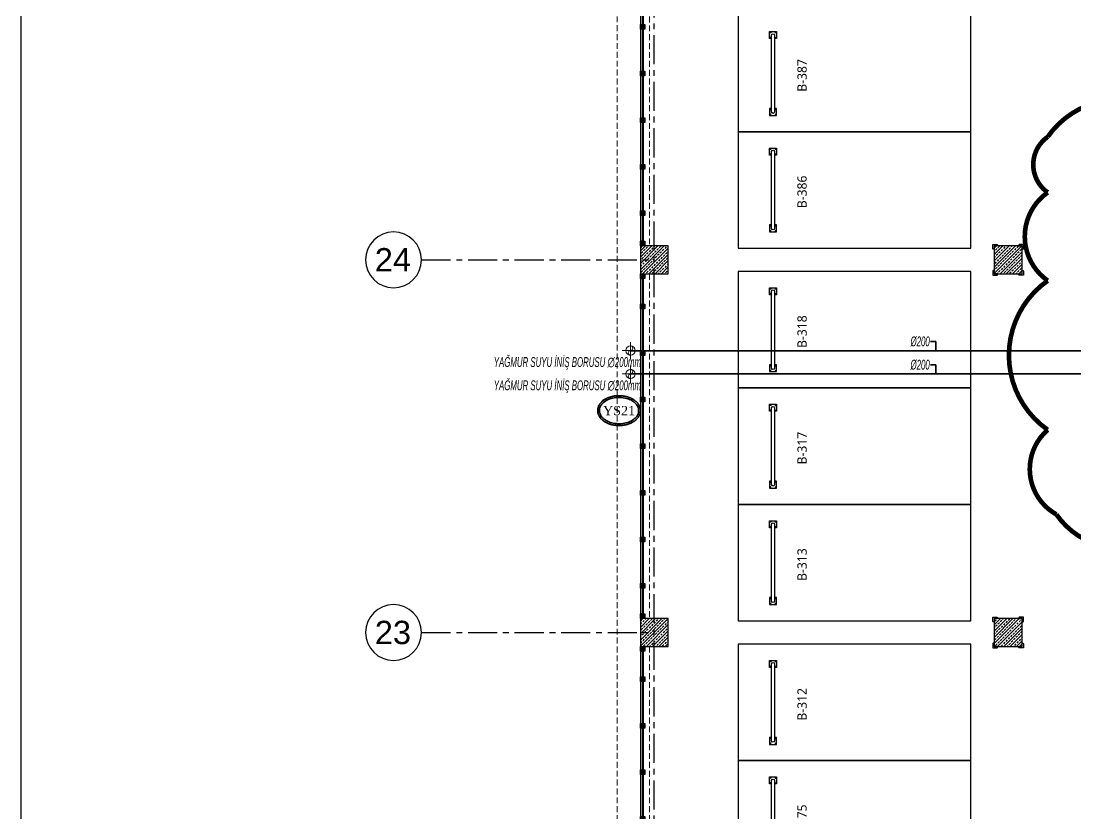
# Model space of a CAD drawing. Header units: millimetres. Extents: x -379292 to 1221486, y 92049 to 447512.
# Drawn here: x 43048 to 65703, y 252726 to 269744 of the extents above; entities that cross this region are included whole.
import ezdxf
from ezdxf.enums import TextEntityAlignment as Align
from ezdxf.lldxf.tags import DXFTag

# ---------------------------------------------------------------- set-up
doc = ezdxf.new("R2010")
doc.units = ezdxf.units.MM
doc.linetypes.add('CENTER', pattern=[2, 1.25, -0.25, 0.25, -0.25])
doc.linetypes.add('HIDDEN', pattern=[9.525, 6.35, -3.175])
for name, color, linetype, lineweight in [('0-KRCN-SHT YAĞMURSUYUBORUSU-100', 3, 'PISSU_LINE50', 35), ('0-KRCN-SHT-KOLADI-YAZIYAĞMURSUYU', 4, 'Continuous', 35), ('0-KRCN-SHT-PİSSU-BORU', 220, 'PISSU_LINE50', 40), ('06_FORMWORK HIDDEN', 252, 'HIDDEN2', 0), ('XREF$0$05_RAIN PIPE', 3, 'Continuous', 9)]:
    doc.layers.add(name, color=color, linetype=linetype, lineweight=lineweight)
for name, color, linetype in [('05_AXIS', 211, 'CENTER'), ('05_AXIS NAME', 7, 'Continuous'), ('05_HANDRAIL', 153, 'Continuous'), ('05_HATCH CONCRETE', 141, 'Continuous'), ('05_HATCH SOLID-2', 253, 'Continuous'), ('05_SYMBOL', 2, 'Continuous'), ('202-A-Y-MahalAd', 141, 'Continuous')]:
    doc.layers.add(name, color=color, linetype=linetype)
doc.styles.add('MUF', font='isocpeur.ttf')
doc.styles.get("Standard").update_dxf_attribs({"font": 'segoeuil.ttf'})
doc.styles.add('YAZI', font='times.ttf')
doc.styles.add('YAZI-5', font='arial.ttf', dxfattribs={"height": 5})
doc.styles.add('ÇAP-2', font='ARIALNBI.TTF')
tags = doc.linetypes.add('HIDDEN2', pattern=[0.1875, 0.125, -0.0625]).pattern_tags.tags
tags[6:7] = [DXFTag(74, 4), DXFTag(75, 0), DXFTag(340, '0'), DXFTag(46, 0.0), DXFTag(50, 0.0), DXFTag(44, 0.0), DXFTag(45, 0.0)]
tags[4:5] = [DXFTag(74, 4), DXFTag(75, 0), DXFTag(340, '0'), DXFTag(46, 0.0), DXFTag(50, 0.0), DXFTag(44, 0.0), DXFTag(45, 0.0)]
doc.linetypes.add('PISSU_LINE50', pattern='A,50,-10,["C",MUF,S=10,R=0,X=1,Y=-5],0', length=60)
pattern_1 = [(225, (905000, -3e-07), (67.351921, -67.351921), []), (225, (904932.65, -3e-07), (67.351921, -67.351921), [47.625, -23.8125])]

# ---------------------------------------------------------------- blocks, each defined once
blk = doc.blocks.new('AWAKS ADI')
at = {"layer": '05_AXIS NAME', "color": 2}
blk.add_circle((0, 0), 6, dxfattribs=at)
at = {"layer": '05_AXIS NAME', "style": 'YAZI-5'}
blk.add_attdef('AKSADI', text='', height=5, dxfattribs=at).set_placement((0, 0), align=Align.MIDDLE_CENTER)
blk = doc.blocks.new('202_Aks')
at = {"layer": '05_AXIS', "ltscale": 500}
for p, q in [((0, -182300), (0, 5000)), ((-5000, -13500), (0, -13500)), ((-5000, -21500), (0, -21500))]:
    blk.add_line(p, q, dxfattribs=at)
at = {"layer": '05_AXIS NAME'}
ref = blk.add_blockref('AWAKS ADI', (-5600, -13500), dxfattribs=dict(at, xscale=-100, yscale=100, zscale=100))
ref.add_attrib('AKSADI', '24', dxfattribs={"height": 500, "style": 'YAZI-5'}).set_placement((-5614, -13498), align=Align.MIDDLE_CENTER)
ref = blk.add_blockref('AWAKS ADI', (-5600, -21500), dxfattribs=dict(at, xscale=-100, yscale=100, zscale=100))
ref.add_attrib('AKSADI', '23', dxfattribs={"height": 500, "style": 'YAZI-5'}).set_placement((-5614, -21498), align=Align.MIDDLE_CENTER)
blk = doc.blocks.new('202_Vida')
at = {"color": 0, "linetype": 'ByBlock', "ltscale": 0.2}
for points in [[(1, 0), (-1, 0)], [(0, 1), (0, -1)]]:
    blk.add_lwpolyline(points, dxfattribs=at)
at = {"color": 0, "linetype": 'ByBlock'}
for radius in [0.42, 0.23, 0.155]:
    blk.add_circle((0, 0), radius, dxfattribs=at)
blk = doc.blocks.new('202_Stoper')
at = {"color": 0, "linetype": 'ByBlock'}
for points in [[(-750, -30), (-750, -75), (-900, -75), (-900, 75), (-750, 75), (-750, 30)], [(750, -30), (750, -75), (900, -75), (900, 75), (750, 75), (750, 30)]]:
    blk.add_lwpolyline(points, dxfattribs=at)
blk.add_lwpolyline([(825, -30, 1), (825, 30), (-825, 30, 1), (-825, -30)], format="xyb", close=True, dxfattribs=at)
at = {"color": 0, "linetype": 'ByBlock', "yscale": 10, "zscale": 10, "rotation": 180}
for p, xscale in [((-877, 53), -10), ((-772, 53), 10), ((772, 53), -10), ((877, 53), 10)]:
    blk.add_blockref('202_Vida', p, dxfattribs=dict(at, xscale=xscale))
at = {"color": 0, "linetype": 'ByBlock', "yscale": 10, "zscale": 10}
for p, xscale in [((-877, -52), 10), ((-772, -52), -10), ((772, -52), 10), ((877, -52), -10)]:
    blk.add_blockref('202_Vida', p, dxfattribs=dict(at, xscale=xscale))
blk = doc.blocks.new('202_Mahalblok')
at = {"color": 0, "linetype": 'ByBlock', "flags": 128}
blk.add_lwpolyline([(0, 0), (0, 5000), (2500, 5000), (2500, 0)], close=True, dxfattribs=at)
at = {"color": 252}
blk.add_blockref('202_Stoper', (1250, 750), dxfattribs=at)
at = {"color": 0, "linetype": 'ByBlock', "ltscale": 25}
blk.add_attdef('MAHALNO', text='', height=200, dxfattribs=at).set_placement((1209, 1390), align=Align.BOTTOM_CENTER)
blk = doc.blocks.new('202_KorkulukDikme')
at = {"ltscale": 25}
h = blk.add_hatch(color=253, dxfattribs=at)
h.dxf.hatch_style = 1
h.paths.add_polyline_path([(-50, 0), (-50, 100), (50, 100), (50, 0)])
at = {"color": 0, "linetype": 'ByBlock', "ltscale": 25}
blk.add_lwpolyline([(-50, 0), (-50, 100), (50, 100), (50, 0)], close=True, dxfattribs=at)
blk = doc.blocks.new('*U13')
at = {"ltscale": 25}
h = blk.add_hatch(color=253, dxfattribs=at)
h.dxf.hatch_style = 1
h.paths.add_polyline_path([(100, 60), (7300, 60), (7300, 10), (100, 10)])
at = {"color": 0, "linetype": 'ByBlock', "ltscale": 25}
blk.add_lwpolyline([(100, 60), (7300, 60), (7300, 10), (100, 10)], close=True, dxfattribs=at)
blk.add_lwpolyline([(100, 45), (7300, 45)], dxfattribs=at)
at = {"ltscale": 25}
for p in [(50, 0), (700, 0), (1700, 0), (2700, 0), (3700, 0), (4700, 0), (5700, 0), (6700, 0), (7350, 0)]:
    blk.add_blockref('202_KorkulukDikme', p, dxfattribs=at)
blk = doc.blocks.new('*U14')
at = {"ltscale": 25}
h = blk.add_hatch(color=253, dxfattribs=at)
h.dxf.hatch_style = 1
h.paths.add_polyline_path([(100, 60), (7300, 60), (7300, 10), (100, 10)])
at = {"color": 0, "linetype": 'ByBlock', "ltscale": 25}
blk.add_lwpolyline([(100, 60), (7300, 60), (7300, 10), (100, 10)], close=True, dxfattribs=at)
blk.add_lwpolyline([(100, 45), (7300, 45)], dxfattribs=at)
at = {"ltscale": 25}
for p in [(50, 0), (700, 0), (1700, 0), (2700, 0), (3700, 0), (4700, 0), (5700, 0), (6700, 0), (7350, 0)]:
    blk.add_blockref('202_KorkulukDikme', p, dxfattribs=at)
blk = doc.blocks.new('*U15')
at = {"ltscale": 25}
h = blk.add_hatch(color=253, dxfattribs=at)
h.dxf.hatch_style = 1
h.paths.add_polyline_path([(100, 60), (7300, 60), (7300, 10), (100, 10)])
at = {"color": 0, "linetype": 'ByBlock', "ltscale": 25}
blk.add_lwpolyline([(100, 60), (7300, 60), (7300, 10), (100, 10)], close=True, dxfattribs=at)
blk.add_lwpolyline([(100, 45), (7300, 45)], dxfattribs=at)
at = {"ltscale": 25}
for p in [(50, 0), (700, 0), (1700, 0), (2700, 0), (3700, 0), (4700, 0), (5700, 0), (6700, 0), (7350, 0)]:
    blk.add_blockref('202_KorkulukDikme', p, dxfattribs=at)
blk = doc.blocks.new('bariyer')
at = {"color": 8, "ltscale": 25}
blk.add_lwpolyline([(0, -70), (15, -70, 0.414214), (30, -55), (30, 30), (-55, 30, 0.414214), (-70, 15), (-70, 0), (0, 0)], format="xyb", close=True, dxfattribs=at)
blk = doc.blocks.new('OtoParkBodrumKatMimari')
at = {"layer": '05_HATCH CONCRETE'}
h = blk.add_hatch(dxfattribs=at)
h.set_pattern_fill('ANSI33', color=8, scale=15, angle=180, style=0)
h.set_pattern_definition(pattern_1)
h.paths.add_polyline_path([(5300, 163500), (5300, 164100), (4700, 164100), (4700, 163500)])
h = blk.add_hatch(dxfattribs=at)
h.set_pattern_fill('ANSI33', color=8, scale=15, angle=180, style=0)
h.set_pattern_definition(pattern_1)
h.paths.add_polyline_path([(12900, 164100), (12300, 164100), (12300, 163500), (12900, 163500)])
h = blk.add_hatch(dxfattribs=at)
h.set_pattern_fill('ANSI33', color=8, scale=15, angle=180, style=0)
h.set_pattern_definition(pattern_1)
h.paths.add_polyline_path([(5300, 155500), (5300, 156100), (4700, 156100), (4700, 155500)])
h = blk.add_hatch(dxfattribs=at)
h.set_pattern_fill('ANSI33', color=8, scale=15, angle=180, style=0)
h.set_pattern_definition(pattern_1)
h.paths.add_polyline_path([(12900, 156100), (12300, 156100), (12300, 155500), (12900, 155500)])
at = {"color": 5}
for points in [[(5300, 163500), (5300, 164100), (4700, 164100), (4700, 163500)], [(12900, 164100), (12300, 164100), (12300, 163500), (12900, 163500)], [(5300, 155500), (5300, 156100), (4700, 156100), (4700, 155500)], [(12900, 156100), (12300, 156100), (12300, 155500), (12900, 155500)]]:
    blk.add_lwpolyline(points, close=True, dxfattribs=at)
at = {"layer": '05_HATCH SOLID-2', "color": 251, "ltscale": 25}
blk.add_lwpolyline([(150500, -8770), (-8600, -8770), (-8600, 187430)], dxfattribs=at)
at = {"layer": '06_FORMWORK HIDDEN', "linetype": 'HIDDEN', "ltscale": 20}
for p, q in [((4200, 55933), (4200, 178100)), ((4700, 171500), (4700, 164100)), ((4900, 171500), (4900, 164100)), ((4700, 163500), (4700, 156100)), ((4900, 163500), (4900, 156100)), ((4700, 155500), (4700, 148100)), ((4900, 155500), (4900, 148100))]:
    blk.add_line(p, q, dxfattribs=at)
at = {"layer": '05_AXIS'}
blk.add_blockref('202_Aks', (5000, 177300), dxfattribs=at)
at = {"layer": '05_HANDRAIL', "rotation": 269.9999999999995}
for name, p in [('*U13', (4700, 171500)), ('*U14', (4700, 163500)), ('*U15', (4700, 155500))]:
    blk.add_blockref(name, p, dxfattribs=at)
at = {"layer": '05_SYMBOL', "color": 8, "xscale": -1}
for p in [(12300, 164100), (12300, 156100)]:
    blk.add_blockref('bariyer', p, dxfattribs=at)
at = {"layer": '05_SYMBOL', "color": 8}
for p in [(12900, 164100), (12900, 156100)]:
    blk.add_blockref('bariyer', p, dxfattribs=at)
at = {"layer": '05_SYMBOL', "color": 8, "rotation": 180}
for p in [(12300, 163500), (12300, 155500)]:
    blk.add_blockref('bariyer', p, dxfattribs=at)
at = {"layer": '05_SYMBOL', "color": 8, "xscale": -1, "rotation": 180}
for p in [(12900, 163500), (12900, 155500)]:
    blk.add_blockref('bariyer', p, dxfattribs=at)
at = {"layer": '202-A-Y-MahalAd', "color": 8, "ltscale": 25}
ref = blk.add_blockref('202_Mahalblok', (6800, 166550), dxfattribs=dict(at, xscale=-1, rotation=270))
ref.add_attrib('MAHALNO', 'B-387', dxfattribs={"layer": '0', "color": 0, "linetype": 'ByBlock', "ltscale": 25, "height": 200, "rotation": 90}).set_placement((8333, 167759), align=Align.BOTTOM_CENTER)
ref = blk.add_blockref('202_Mahalblok', (6800, 164050), dxfattribs=dict(at, xscale=-1, rotation=270))
ref.add_attrib('MAHALNO', 'B-386', dxfattribs={"layer": '0', "color": 0, "linetype": 'ByBlock', "ltscale": 25, "height": 200, "rotation": 90}).set_placement((8333, 165259), align=Align.BOTTOM_CENTER)
ref = blk.add_blockref('202_Mahalblok', (6800, 161050), dxfattribs=dict(at, xscale=-1, rotation=270))
ref.add_attrib('MAHALNO', 'B-318', dxfattribs={"layer": '0', "color": 0, "linetype": 'ByBlock', "ltscale": 25, "height": 200, "rotation": 90}).set_placement((8333, 162259), align=Align.BOTTOM_CENTER)
ref = blk.add_blockref('202_Mahalblok', (6800, 158550), dxfattribs=dict(at, xscale=-1, rotation=270))
ref.add_attrib('MAHALNO', 'B-317', dxfattribs={"layer": '0', "color": 0, "linetype": 'ByBlock', "ltscale": 25, "height": 200, "rotation": 90}).set_placement((8333, 159759), align=Align.BOTTOM_CENTER)
ref = blk.add_blockref('202_Mahalblok', (6800, 156050), dxfattribs=dict(at, xscale=-1, rotation=270))
ref.add_attrib('MAHALNO', 'B-313', dxfattribs={"layer": '0', "color": 0, "linetype": 'ByBlock', "ltscale": 25, "height": 200, "rotation": 90}).set_placement((8333, 157259), align=Align.BOTTOM_CENTER)
ref = blk.add_blockref('202_Mahalblok', (6800, 153050), dxfattribs=dict(at, xscale=-1, rotation=270))
ref.add_attrib('MAHALNO', 'B-312', dxfattribs={"layer": '0', "color": 0, "linetype": 'ByBlock', "ltscale": 25, "height": 200, "rotation": 90}).set_placement((8333, 154259), align=Align.BOTTOM_CENTER)
ref = blk.add_blockref('202_Mahalblok', (6800, 150550), dxfattribs=dict(at, xscale=-1, rotation=270))
ref.add_attrib('MAHALNO', 'B-275', dxfattribs={"layer": '0', "color": 0, "linetype": 'ByBlock', "ltscale": 25, "height": 200, "rotation": 90}).set_placement((8333, 151759), align=Align.BOTTOM_CENTER)
blk = doc.blocks.new('XREF$0$YIB125')
at = {"layer": 'XREF$0$05_RAIN PIPE'}
for p, q in [((-112.5, 0), (112.5, 0)), ((0, 112.5), (0, -112.5)), ((0, 0), (0, 62.5))]:
    blk.add_line(p, q, dxfattribs=at)
blk.add_circle((0, 0), 62.5, dxfattribs=at)
for centre, start, end in [((0, 31.25), 90, 270), ((0, -31.25), 270, 90)]:
    blk.add_arc(centre, 31.25, start, end, dxfattribs=at)
blk = doc.blocks.new('G$CD1210CBB')
at = {"layer": 'XREF$0$05_RAIN PIPE', "xscale": -0.08000000000000002, "yscale": 0.08000000000000002, "zscale": 0.08000000000000002}
blk.add_blockref('XREF$0$YIB125', (-9, 0), dxfattribs=at)
blk = doc.blocks.new('A$Cbceac246')
at = {"layer": '0-KRCN-SHT YAĞMURSUYUBORUSU-100'}
for p, q in [((-3930, 16155), (-6581.1, 16155)), ((-730, 16105), (-6581.1, 16105))]:
    blk.add_line(p, q, dxfattribs=at)
at = {"layer": '0-KRCN-SHT-KOLADI-YAZIYAĞMURSUYU', "linetype": 'Continuous'}
for p, q in [((-5936.5, 16175), (-5925.3, 16175)), ((-5936.5, 16175), (-5925.3, 16175)), ((-5925.3, 16156.8), (-5925.3, 16175)), ((-5925.3, 16156.8), (-5925.3, 16175)), ((-5936.5, 16125), (-5925.3, 16125)), ((-5936.5, 16125), (-5925.3, 16125)), ((-5925.3, 16106.8), (-5925.3, 16125)), ((-5925.3, 16106.8), (-5925.3, 16125))]:
    blk.add_line(p, q, dxfattribs=at)
at = {"layer": '0-KRCN-SHT-KOLADI-YAZIYAĞMURSUYU', "color": 2, "linetype": 'Continuous'}
for points, knots in [([(-6559.9, 16026.4), (-6559.9, 16026.2), (-6559.9, 16025.4), (-6560, 16024), (-6560.2, 16022.4), (-6560.5, 16020.9), (-6560.9, 16019.5), (-6561.4, 16018), (-6562, 16016.5), (-6562.6, 16015.4), (-6563.2, 16014.3), (-6563.8, 16013.2), (-6564.7, 16011.8), (-6565.8, 16010.4), (-6566.9, 16009.1), (-6568.2, 16007.8), (-6569.5, 16006.5), (-6571.1, 16005.2), (-6572.7, 16003.9), (-6574.4, 16002.8), (-6576.1, 16001.8), (-6577.8, 16000.9), (-6579.5, 16000), (-6581.3, 15999.2), (-6583.1, 15998.4), (-6585, 15997.8), (-6586.9, 15997.1), (-6589.1, 15996.5), (-6591.8, 15995.9), (-6594.8, 15995.3), (-6597.8, 15994.9), (-6600.6, 15994.6), (-6603.3, 15994.4), (-6606.1, 15994.4), (-6609.2, 15994.5), (-6612.3, 15994.7), (-6614.7, 15995), (-6617.1, 15995.4), (-6619.4, 15995.8), (-6622.4, 15996.5), (-6624.9, 15997.2), (-6627.2, 15998), (-6629, 15998.7), (-6630.8, 15999.4), (-6632.6, 16000.3), (-6634.3, 16001.1), (-6636, 16002.1), (-6637.6, 16003.1), (-6639.2, 16004.2), (-6640.3, 16005.1), (-6641.5, 16006), (-6642.6, 16007.1), (-6644, 16008.5), (-6645.1, 16009.6), (-6646, 16010.8), (-6646.9, 16012), (-6647.9, 16013.6), (-6648.7, 16014.9), (-6649.4, 16016.3), (-6650, 16017.7), (-6650.6, 16019.4), (-6651, 16021.1), (-6651.3, 16022.8), (-6651.6, 16024.5), (-6651.6, 16026.2), (-6651.6, 16027.6), (-6651.5, 16029), (-6651.3, 16030.5), (-6650.9, 16032.3), (-6650.4, 16033.9), (-6649.9, 16035.3), (-6649.3, 16036.7), (-6648.5, 16038.2), (-6647.6, 16039.7), (-6646.9, 16040.8), (-6646.1, 16041.8), (-6645.3, 16042.8), (-6644.2, 16044.1), (-6642.9, 16045.5), (-6641.4, 16046.8), (-6639.7, 16048.2), (-6638, 16049.4), (-6636.2, 16050.6), (-6634.3, 16051.6), (-6632.3, 16052.6), (-6630.3, 16053.5), (-6628.3, 16054.4), (-6626.2, 16055.1), (-6624, 16055.8), (-6621.9, 16056.4), (-6619.6, 16056.9), (-6617.4, 16057.4), (-6615.1, 16057.7), (-6612.8, 16058), (-6610.5, 16058.2), (-6608.1, 16058.3), (-6605.8, 16058.4), (-6603.5, 16058.3), (-6601.2, 16058.2), (-6598.8, 16058), (-6596.5, 16057.7), (-6594.2, 16057.4), (-6592, 16056.9), (-6589.8, 16056.4), (-6587.6, 16055.8), (-6585.4, 16055.2), (-6583.3, 16054.4), (-6581.5, 16053.7), (-6579.6, 16052.8), (-6577.8, 16051.9), (-6575.8, 16050.8), (-6573.9, 16049.7), (-6572.5, 16048.6), (-6571.1, 16047.6), (-6569.8, 16046.5), (-6568.2, 16045), (-6566.8, 16043.6), (-6565.7, 16042.3), (-6564.8, 16041.1), (-6563.9, 16039.8), (-6563, 16038.3), (-6562.2, 16036.7), (-6561.6, 16035.1), (-6561, 16033.5), (-6560.6, 16032), (-6560.3, 16030.7), (-6560.1, 16029.4), (-6559.9, 16027.9), (-6559.9, 16026.9), (-6559.9, 16026.4)], [0, 0, 0, 0, 1.213393, 2.424731, 3.634899, 4.23988, 5.747854, 7.250616, 8.45036, 9.945499, 11.437135, 12.629243, 13.798133, 14.967487, 16.724402, 18.487549, 20.259158, 20.851938, 22.638147, 24.438355, 26.253745, 28.085062, 29.315033, 31.087836, 32.875439, 34.677188, 36.492212, 38.31946, 40.157727, 42.005688, 43.861689, 45.72323, 47.588513, 49.455685, 51.32287, 53.188197, 55.049829, 56.905238, 58.75253, 60.590234, 62.41697, 64.23149, 66.032702, 67.819704, 69.591161, 71.34787, 73.089893, 74.817612, 76.531756, 78.233427, 79.924117, 81.731887, 83.083349, 84.432203, 85.779805, 86.229051, 87.578464, 88.928884, 90.281448, 91.637578, 92.544576, 94.028807, 95.515086, 97.004987, 97.752009, 98.872791, 100.364346, 101.854398, 102.972015, 104.457375, 105.937166, 107.4132, 108.150387, 109.620499, 111.087894, 112.554447, 113.28797, 114.75558, 116.226469, 118.071935, 118.442214, 119.949008, 121.464895, 122.990853, 124.527619, 126.075699, 127.635384, 129.206763, 130.790449, 132.385639, 134.798636, 137.233957, 139.688759, 140.510874, 142.98603, 145.47066, 147.960441, 150.450946, 152.109582, 154.590556, 157.059241, 159.511881, 161.945025, 163.554876, 165.153439, 166.740617, 168.316109, 169.879765, 171.431605, 172.971836, 174.500865, 176.169212, 177.827074, 179.475797, 181.117169, 182.208516, 183.921005, 185.204671, 186.488807, 187.774709, 188.204048, 189.495096, 190.787871, 192.083344, 193.382693, 194.251852, 195.702571, 197.154698, 197.639423, 197.639423, 197.639423, 197.639423]), ([(-6559.9, 16026.4), (-6559.9, 16026.2), (-6559.9, 16025.4), (-6560, 16024), (-6560.2, 16022.4), (-6560.5, 16020.9), (-6560.9, 16019.5), (-6561.4, 16018), (-6562, 16016.5), (-6562.6, 16015.4), (-6563.2, 16014.3), (-6563.8, 16013.2), (-6564.7, 16011.8), (-6565.8, 16010.4), (-6566.9, 16009.1), (-6568.2, 16007.8), (-6569.5, 16006.5), (-6571.1, 16005.2), (-6572.7, 16003.9), (-6574.4, 16002.8), (-6576.1, 16001.8), (-6577.8, 16000.9), (-6579.5, 16000), (-6581.3, 15999.2), (-6583.1, 15998.4), (-6585, 15997.8), (-6586.9, 15997.1), (-6589.1, 15996.5), (-6591.8, 15995.9), (-6594.8, 15995.3), (-6597.8, 15994.9), (-6600.6, 15994.6), (-6603.3, 15994.4), (-6606.1, 15994.4), (-6609.2, 15994.5), (-6612.3, 15994.7), (-6614.7, 15995), (-6617.1, 15995.4), (-6619.4, 15995.8), (-6622.4, 15996.5), (-6624.9, 15997.2), (-6627.2, 15998), (-6629, 15998.7), (-6630.8, 15999.4), (-6632.6, 16000.3), (-6634.3, 16001.1), (-6636, 16002.1), (-6637.6, 16003.1), (-6639.2, 16004.2), (-6640.3, 16005.1), (-6641.5, 16006), (-6642.6, 16007.1), (-6644, 16008.5), (-6645.1, 16009.6), (-6646, 16010.8), (-6646.9, 16012), (-6647.9, 16013.6), (-6648.7, 16014.9), (-6649.4, 16016.3), (-6650, 16017.7), (-6650.6, 16019.4), (-6651, 16021.1), (-6651.3, 16022.8), (-6651.6, 16024.5), (-6651.6, 16026.2), (-6651.6, 16027.6), (-6651.5, 16029), (-6651.3, 16030.5), (-6650.9, 16032.3), (-6650.4, 16033.9), (-6649.9, 16035.3), (-6649.3, 16036.7), (-6648.5, 16038.2), (-6647.6, 16039.7), (-6646.9, 16040.8), (-6646.1, 16041.8), (-6645.3, 16042.8), (-6644.2, 16044.1), (-6642.9, 16045.5), (-6641.4, 16046.8), (-6639.7, 16048.2), (-6638, 16049.4), (-6636.2, 16050.6), (-6634.3, 16051.6), (-6632.3, 16052.6), (-6630.3, 16053.5), (-6628.3, 16054.4), (-6626.2, 16055.1), (-6624, 16055.8), (-6621.9, 16056.4), (-6619.6, 16056.9), (-6617.4, 16057.4), (-6615.1, 16057.7), (-6612.8, 16058), (-6610.5, 16058.2), (-6608.1, 16058.3), (-6605.8, 16058.4), (-6603.5, 16058.3), (-6601.2, 16058.2), (-6598.8, 16058), (-6596.5, 16057.7), (-6594.2, 16057.4), (-6592, 16056.9), (-6589.8, 16056.4), (-6587.6, 16055.8), (-6585.4, 16055.2), (-6583.3, 16054.4), (-6581.5, 16053.7), (-6579.6, 16052.8), (-6577.8, 16051.9), (-6575.8, 16050.8), (-6573.9, 16049.7), (-6572.5, 16048.6), (-6571.1, 16047.6), (-6569.8, 16046.5), (-6568.2, 16045), (-6566.8, 16043.6), (-6565.7, 16042.3), (-6564.8, 16041.1), (-6563.9, 16039.8), (-6563, 16038.3), (-6562.2, 16036.7), (-6561.6, 16035.1), (-6561, 16033.5), (-6560.6, 16032), (-6560.3, 16030.7), (-6560.1, 16029.4), (-6559.9, 16027.9), (-6559.9, 16026.9), (-6559.9, 16026.4)], [0, 0, 0, 0, 1.213393, 2.424731, 3.634899, 4.23988, 5.747854, 7.250616, 8.45036, 9.945499, 11.437135, 12.629243, 13.798133, 14.967487, 16.724402, 18.487549, 20.259158, 20.851938, 22.638147, 24.438355, 26.253745, 28.085062, 29.315033, 31.087836, 32.875439, 34.677188, 36.492212, 38.31946, 40.157727, 42.005688, 43.861689, 45.72323, 47.588513, 49.455685, 51.32287, 53.188197, 55.049829, 56.905238, 58.75253, 60.590234, 62.41697, 64.23149, 66.032702, 67.819704, 69.591161, 71.34787, 73.089893, 74.817612, 76.531756, 78.233427, 79.924117, 81.731887, 83.083349, 84.432203, 85.779805, 86.229051, 87.578464, 88.928884, 90.281448, 91.637578, 92.544576, 94.028807, 95.515086, 97.004987, 97.752009, 98.872791, 100.364346, 101.854398, 102.972015, 104.457375, 105.937166, 107.4132, 108.150387, 109.620499, 111.087894, 112.554447, 113.28797, 114.75558, 116.226469, 118.071935, 118.442214, 119.949008, 121.464895, 122.990853, 124.527619, 126.075699, 127.635384, 129.206763, 130.790449, 132.385639, 134.798636, 137.233957, 139.688759, 140.510874, 142.98603, 145.47066, 147.960441, 150.450946, 152.109582, 154.590556, 157.059241, 159.511881, 161.945025, 163.554876, 165.153439, 166.740617, 168.316109, 169.879765, 171.431605, 172.971836, 174.500865, 176.169212, 177.827074, 179.475797, 181.117169, 182.208516, 183.921005, 185.204671, 186.488807, 187.774709, 188.204048, 189.495096, 190.787871, 192.083344, 193.382693, 194.251852, 195.702571, 197.154698, 197.639423, 197.639423, 197.639423, 197.639423]), ([(-6563.7, 16026.4), (-6563.7, 16025.2), (-6563.8, 16024), (-6564.4, 16020.7), (-6565.1, 16018.7), (-6567.1, 16014.9), (-6568.3, 16013.1), (-6571.7, 16009.4), (-6574, 16007.5), (-6579.9, 16003.8), (-6583.8, 16002), (-6592.1, 15999.5), (-6596.6, 15998.7), (-6605.7, 15998), (-6610.4, 15998.2), (-6619.3, 15999.5), (-6623.7, 16000.6), (-6631.6, 16003.8), (-6635.2, 16005.8), (-6639.8, 16009.5), (-6641.2, 16010.8), (-6643.6, 16013.7), (-6644.6, 16015.2), (-6646.3, 16018.5), (-6647, 16020.3), (-6647.8, 16023.8), (-6647.9, 16025.7), (-6647.7, 16029.3), (-6647.4, 16031.1), (-6646, 16035), (-6645, 16037), (-6642.3, 16040.7), (-6640.7, 16042.4), (-6635.5, 16046.8), (-6631.5, 16049.1), (-6622.4, 16052.6), (-6617.5, 16053.7), (-6607.3, 16054.8), (-6602.1, 16054.7), (-6592, 16053.3), (-6587.1, 16052), (-6579.7, 16048.8), (-6576.8, 16047.2), (-6571.8, 16043.5), (-6569.6, 16041.3), (-6567, 16037.7), (-6566.2, 16036.4), (-6565, 16033.7), (-6564.5, 16032.3), (-6563.8, 16029.4), (-6563.7, 16027.9), (-6563.7, 16026.4)], [0, 0, 0, 0, 0.138649, 0.138649, 0.277299, 0.277299, 0.415948, 0.415948, 0.688121, 0.688121, 0.960294, 0.960294, 1.349663, 1.349663, 1.739033, 1.739033, 2.128402, 2.128402, 2.517772, 2.517772, 2.726912, 2.726912, 2.936053, 2.936053, 3.106711, 3.106711, 3.27737, 3.27737, 3.448028, 3.448028, 3.618687, 3.618687, 3.789345, 3.789345, 4.135575, 4.135575, 4.481804, 4.481804, 4.828034, 4.828034, 5.174263, 5.174263, 5.520493, 5.520493, 5.774104, 5.774104, 5.97328, 5.97328, 6.172456, 6.172456, 6.283185, 6.283185, 6.283185, 6.283185]), ([(-6563.7, 16026.4), (-6563.7, 16025.2), (-6563.8, 16024), (-6564.4, 16020.7), (-6565.1, 16018.7), (-6567.1, 16014.9), (-6568.3, 16013.1), (-6571.7, 16009.4), (-6574, 16007.5), (-6579.9, 16003.8), (-6583.8, 16002), (-6592.1, 15999.5), (-6596.6, 15998.7), (-6605.7, 15998), (-6610.4, 15998.2), (-6619.3, 15999.5), (-6623.7, 16000.6), (-6631.6, 16003.8), (-6635.2, 16005.8), (-6639.8, 16009.5), (-6641.2, 16010.8), (-6643.6, 16013.7), (-6644.6, 16015.2), (-6646.3, 16018.5), (-6647, 16020.3), (-6647.8, 16023.8), (-6647.9, 16025.7), (-6647.7, 16029.3), (-6647.4, 16031.1), (-6646, 16035), (-6645, 16037), (-6642.3, 16040.7), (-6640.7, 16042.4), (-6635.5, 16046.8), (-6631.5, 16049.1), (-6622.4, 16052.6), (-6617.5, 16053.7), (-6607.3, 16054.8), (-6602.1, 16054.7), (-6592, 16053.3), (-6587.1, 16052), (-6579.7, 16048.8), (-6576.8, 16047.2), (-6571.8, 16043.5), (-6569.6, 16041.3), (-6567, 16037.7), (-6566.2, 16036.4), (-6565, 16033.7), (-6564.5, 16032.3), (-6563.8, 16029.4), (-6563.7, 16027.9), (-6563.7, 16026.4)], [0, 0, 0, 0, 0.138649, 0.138649, 0.277299, 0.277299, 0.415948, 0.415948, 0.688121, 0.688121, 0.960294, 0.960294, 1.349663, 1.349663, 1.739033, 1.739033, 2.128402, 2.128402, 2.517772, 2.517772, 2.726912, 2.726912, 2.936053, 2.936053, 3.106711, 3.106711, 3.27737, 3.27737, 3.448028, 3.448028, 3.618687, 3.618687, 3.789345, 3.789345, 4.135575, 4.135575, 4.481804, 4.481804, 4.828034, 4.828034, 5.174263, 5.174263, 5.520493, 5.520493, 5.774104, 5.774104, 5.97328, 5.97328, 6.172456, 6.172456, 6.283185, 6.283185, 6.283185, 6.283185])]:
    blk.add_open_spline(points, degree=3, knots=knots, dxfattribs=at)
at = {"layer": '0-KRCN-SHT-PİSSU-BORU', "xscale": 2, "yscale": 2, "zscale": 2, "rotation": 180}
for p in [(-6599.1, 16155.2), (-6599.1, 16155.2), (-6599.1, 16105), (-6599.1, 16105)]:
    blk.add_blockref('G$CD1210CBB', p, dxfattribs=at)
at = {"layer": '0-KRCN-SHT-KOLADI-YAZIYAĞMURSUYU', "linetype": 'Continuous', "style": 'ÇAP-2', "width": 0.7}
for p in [(-5979.6, 16175), (-5979.6, 16125)]:
    blk.add_text('%%C200', height=21, dxfattribs=at).set_placement(p, align=Align.MIDDLE_LEFT)
for p in [(-6874.7, 16120.2), (-6874.7, 16070.2)]:
    blk.add_text('YAĞMUR SUYU İNİŞ BORUSU ∅200mm', height=21, dxfattribs=at).set_placement(p)
at = {"layer": '0-KRCN-SHT-KOLADI-YAZIYAĞMURSUYU', "color": 2, "style": 'YAZI'}
blk.add_text('YS21', height=20, dxfattribs=at).set_placement((-6605.7, 16026.4), align=Align.MIDDLE)
blk.add_text('YS21', height=20, dxfattribs=at).set_placement((-6605.7, 16026.4), align=Align.MIDDLE)

msp = doc.modelspace()

# ---------------------------------------------------------------- block references
at = {"color": 8}
msp.add_blockref('OtoParkBodrumKatMimari', (51648, 100818.8), dxfattribs=at)

# ---------------------------------------------------------------- next in the draw order: linework, layer by layer
at = {"color": 2, "const_width": 100}
msp.add_lwpolyline([(65098, 267260, -0.5205671), (68194.1, 267260, -0.5205671), (70829.3, 267171.2, -0.5205671), (70829.3, 263997, -0.5205671), (70829.3, 261709.4, -0.5205671), (70829.3, 259384.2, -0.5205671), (68120.3, 259154.4, -0.5205671), (65282.7, 259154.4, -0.5205671), (65098, 260969.6, -0.5205671), (65098, 264172.3, -0.5205671), (65098, 266065.8, -0.5205671)], format="xyb", close=True, dxfattribs=at)

# ---------------------------------------------------------------- next in the draw order: block references
at = {"color": 30, "xscale": 10, "yscale": 10, "zscale": 10}
msp.add_blockref('A$Cbceac246', (121948, 101118.8), dxfattribs=at)

doc.saveas('drawing.dxf')
